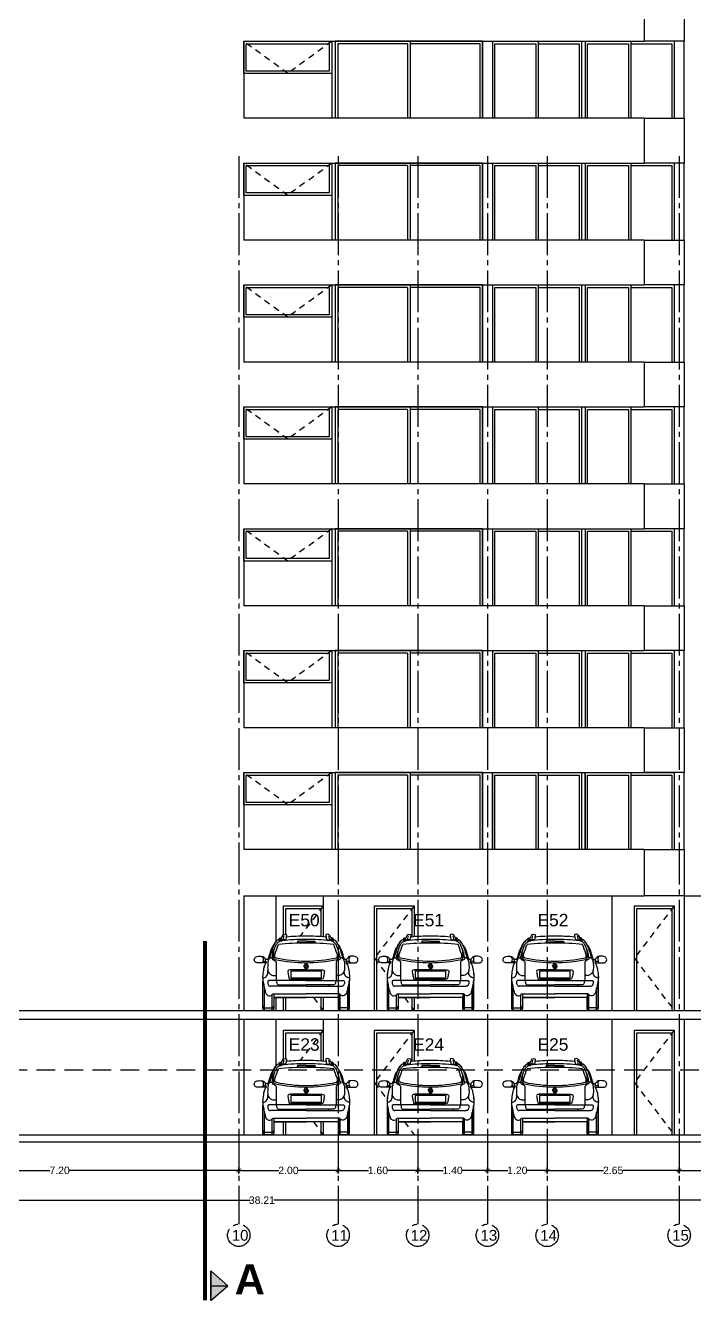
# Model space of a CAD drawing. Header units: millimetres. Extents: x 1217 to 2428, y 234 to 644.
# Drawn here: x 2071.26 to 2084.71, y 371.5 to 397.17 of the extents above; entities that cross this region are included whole.
import ezdxf

# ---------------------------------------------------------------- set-up
doc = ezdxf.new("R2010")
doc.units = ezdxf.units.MM
for name, pattern in [('ACAD_ISO04W100', [30, 24, -3, 0, -3]), ('DASHDOTX2', [0.84, 0.4, -0.2, 0.04, -0.2]), ('HIDDEN2', [0.1875, 0.125, -0.0625])]:
    doc.linetypes.add(name, pattern=pattern)
doc.layers.get('0').update_dxf_attribs({"lineweight": 5})
for name, color, linetype in [('0.1', 251, 'Continuous'), ('0.2', 2, 'Continuous'), ('0.3', 6, 'Continuous'), ('cortes', 30, 'Continuous'), ('COTAS', 252, 'Continuous'), ('Ejes', 8, 'Continuous'), ('Texto', 1, 'Continuous')]:
    doc.layers.add(name, color=color, linetype=linetype)
doc.styles.add('INTERARQ', font='arial.ttf')
doc.styles.get("Standard").update_dxf_attribs({"font": 'arial.ttf'})
doc.dimstyles.new('ESCALA_1-50', dxfattribs={"dimtxt": 0.15, "dimasz": 0.06, "dimexe": 0.18, "dimexo": 0.0625, "dimgap": 0, "dimtad": 0, "dimtih": 1, "dimtoh": 1, "dimzin": 0, "dimdsep": 46, "dimtxsty": 'INTERARQ', "dimblk": 'DIMTICK', "dimcen": 0, "dimse1": 1, "dimse2": 1, "dimclrd": 256, "dimclre": 1, "dimclrt": 2, "dimadec": 0, "dimazin": 0, "dimtfac": 4.5, "dimtofl": 0, "dimtmove": 2, "dimatfit": 3, "dimldrblk": 'DIMTICK', "dimfxl": 1, "dimtolj": 1, "dimtzin": 0, "dimarcsym": 0})

# ---------------------------------------------------------------- blocks, each defined once
blk = doc.blocks.new('DIMTICK')
at = {"color": 1}
for p, q in [((-1, 0), (1, 0)), ((0, 1), (0, -1))]:
    blk.add_line(p, q, dxfattribs=at)
at = {"color": 3, "const_width": 0.141}
blk.add_lwpolyline([(0.71, 0.71), (-0.71, -0.71)], dxfattribs=at)
blk = doc.blocks.new('*D1680')
at = {"layer": 'COTAS', "lineweight": -2, "ltscale": 3, "transparency": 16777216}
for p, q in [((2056.966, 373.555), (2075.772, 373.555)), ((2095.056, 373.555), (2076.249, 373.555))]:
    blk.add_line(p, q, dxfattribs=at)
at = {"layer": 'Defpoints', "color": 0, "ltscale": 3, "transparency": 16777216}
for p in [(2056.906, 374.731, 0), (2095.116, 374.731, 0), (2056.906, 373.555)]:
    blk.add_point(p, dxfattribs=at)
at = {"layer": 'COTAS', "lineweight": -2, "ltscale": 3, "transparency": 16777216, "xscale": 0.06, "yscale": 0.06, "zscale": 0.06, "rotation": 180}
blk.add_blockref('DIMTICK', (2056.906, 373.555), dxfattribs=at)
at = {"layer": 'COTAS', "lineweight": -2, "ltscale": 3, "transparency": 16777216, "xscale": 0.06, "yscale": 0.06, "zscale": 0.06}
blk.add_blockref('DIMTICK', (2095.116, 373.555), dxfattribs=at)
at = {"layer": 'COTAS', "color": 2, "ltscale": 3, "transparency": 16777216, "insert": (2076.011, 373.555), "char_height": 0.15, "attachment_point": 5, "style": 'INTERARQ'}
blk.add_mtext('\\A1;38.21', dxfattribs=at)
blk = doc.blocks.new('*D1684')
at = {"layer": '0.1', "lineweight": -2, "ltscale": 3, "transparency": 16777216}
for p, q in [((2084.457, 374.153), (2085.524, 374.153)), ((2086.982, 374.153), (2085.915, 374.153))]:
    blk.add_line(p, q, dxfattribs=at)
at = {"layer": 'Defpoints', "color": 0, "ltscale": 3, "transparency": 16777216}
for p in [(2087.042, 375.091), (2084.397, 374.871, 0), (2084.397, 374.153)]:
    blk.add_point(p, dxfattribs=at)
at = {"layer": '0.1', "lineweight": -2, "ltscale": 3, "transparency": 16777216, "xscale": 0.06, "yscale": 0.06, "zscale": 0.06, "rotation": 180}
blk.add_blockref('DIMTICK', (2084.397, 374.153), dxfattribs=at)
at = {"layer": '0.1', "lineweight": -2, "ltscale": 3, "transparency": 16777216, "xscale": 0.06, "yscale": 0.06, "zscale": 0.06}
blk.add_blockref('DIMTICK', (2087.042, 374.153), dxfattribs=at)
at = {"layer": '0.1', "color": 2, "ltscale": 3, "transparency": 16777216, "insert": (2085.72, 374.153), "char_height": 0.15, "attachment_point": 5, "style": 'INTERARQ'}
blk.add_mtext('\\A1;2.64', dxfattribs=at)
blk = doc.blocks.new('*D1685')
at = {"layer": '0.1', "lineweight": -2, "ltscale": 3, "transparency": 16777216}
for p, q in [((2081.805, 374.153), (2082.875, 374.153)), ((2084.337, 374.153), (2083.268, 374.153))]:
    blk.add_line(p, q, dxfattribs=at)
at = {"layer": 'Defpoints', "color": 0, "ltscale": 3, "transparency": 16777216}
for p in [(2081.745, 375.091), (2084.397, 374.871, 0), (2081.745, 374.153)]:
    blk.add_point(p, dxfattribs=at)
at = {"layer": '0.1', "lineweight": -2, "ltscale": 3, "transparency": 16777216, "xscale": 0.06, "yscale": 0.06, "zscale": 0.06, "rotation": 180}
blk.add_blockref('DIMTICK', (2081.745, 374.153), dxfattribs=at)
at = {"layer": '0.1', "lineweight": -2, "ltscale": 3, "transparency": 16777216, "xscale": 0.06, "yscale": 0.06, "zscale": 0.06}
blk.add_blockref('DIMTICK', (2084.397, 374.153), dxfattribs=at)
at = {"layer": '0.1', "color": 2, "ltscale": 3, "transparency": 16777216, "insert": (2083.071, 374.153), "char_height": 0.15, "attachment_point": 5, "style": 'INTERARQ'}
blk.add_mtext('\\A1;2.65', dxfattribs=at)
blk = doc.blocks.new('*D1686')
at = {"layer": '0.1', "lineweight": -2, "ltscale": 3, "transparency": 16777216}
for p, q in [((2080.605, 374.153), (2080.957, 374.153)), ((2081.685, 374.153), (2081.332, 374.153))]:
    blk.add_line(p, q, dxfattribs=at)
at = {"layer": 'Defpoints', "color": 0, "ltscale": 3, "transparency": 16777216}
for p in [(2080.545, 375.091), (2081.745, 375.091), (2080.545, 374.153)]:
    blk.add_point(p, dxfattribs=at)
at = {"layer": '0.1', "lineweight": -2, "ltscale": 3, "transparency": 16777216, "xscale": 0.06, "yscale": 0.06, "zscale": 0.06, "rotation": 180}
blk.add_blockref('DIMTICK', (2080.545, 374.153), dxfattribs=at)
at = {"layer": '0.1', "lineweight": -2, "ltscale": 3, "transparency": 16777216, "xscale": 0.06, "yscale": 0.06, "zscale": 0.06}
blk.add_blockref('DIMTICK', (2081.745, 374.153), dxfattribs=at)
at = {"layer": '0.1', "color": 2, "ltscale": 3, "transparency": 16777216, "insert": (2081.145, 374.153), "char_height": 0.15, "attachment_point": 5, "style": 'INTERARQ'}
blk.add_mtext('\\A1;1.20', dxfattribs=at)
blk = doc.blocks.new('*D1687')
at = {"layer": '0.1', "lineweight": -2, "ltscale": 3, "transparency": 16777216}
for p, q in [((2079.202, 374.153), (2079.656, 374.153)), ((2080.485, 374.153), (2080.031, 374.153))]:
    blk.add_line(p, q, dxfattribs=at)
at = {"layer": 'Defpoints', "color": 0, "ltscale": 3, "transparency": 16777216}
for p in [(2079.142, 375.091), (2080.545, 375.091), (2079.142, 374.153)]:
    blk.add_point(p, dxfattribs=at)
at = {"layer": '0.1', "lineweight": -2, "ltscale": 3, "transparency": 16777216, "xscale": 0.06, "yscale": 0.06, "zscale": 0.06, "rotation": 180}
blk.add_blockref('DIMTICK', (2079.142, 374.153), dxfattribs=at)
at = {"layer": '0.1', "lineweight": -2, "ltscale": 3, "transparency": 16777216, "xscale": 0.06, "yscale": 0.06, "zscale": 0.06}
blk.add_blockref('DIMTICK', (2080.545, 374.153), dxfattribs=at)
at = {"layer": '0.1', "color": 2, "ltscale": 3, "transparency": 16777216, "insert": (2079.843, 374.153), "char_height": 0.15, "attachment_point": 5, "style": 'INTERARQ'}
blk.add_mtext('\\A1;1.40', dxfattribs=at)
blk = doc.blocks.new('*D1688')
at = {"layer": '0.1', "lineweight": -2, "ltscale": 3, "transparency": 16777216}
for p, q in [((2077.602, 374.153), (2078.155, 374.153)), ((2079.082, 374.153), (2078.53, 374.153))]:
    blk.add_line(p, q, dxfattribs=at)
at = {"layer": 'Defpoints', "color": 0, "ltscale": 3, "transparency": 16777216}
for p in [(2077.542, 375.091), (2079.142, 375.091), (2077.542, 374.153)]:
    blk.add_point(p, dxfattribs=at)
at = {"layer": '0.1', "lineweight": -2, "ltscale": 3, "transparency": 16777216, "xscale": 0.06, "yscale": 0.06, "zscale": 0.06, "rotation": 180}
blk.add_blockref('DIMTICK', (2077.542, 374.153), dxfattribs=at)
at = {"layer": '0.1', "lineweight": -2, "ltscale": 3, "transparency": 16777216, "xscale": 0.06, "yscale": 0.06, "zscale": 0.06}
blk.add_blockref('DIMTICK', (2079.142, 374.153), dxfattribs=at)
at = {"layer": '0.1', "color": 2, "ltscale": 3, "transparency": 16777216, "insert": (2078.342, 374.153), "char_height": 0.15, "attachment_point": 5, "style": 'INTERARQ'}
blk.add_mtext('\\A1;1.60', dxfattribs=at)
blk = doc.blocks.new('*D1689')
at = {"layer": '0.1', "lineweight": -2, "ltscale": 3, "transparency": 16777216}
for p, q in [((2075.605, 374.153), (2076.348, 374.153)), ((2077.482, 374.153), (2076.739, 374.153))]:
    blk.add_line(p, q, dxfattribs=at)
at = {"layer": 'Defpoints', "color": 0, "ltscale": 3, "transparency": 16777216}
for p in [(2077.542, 375.844), (2075.545, 374.881, 0), (2075.545, 374.153)]:
    blk.add_point(p, dxfattribs=at)
at = {"layer": '0.1', "lineweight": -2, "ltscale": 3, "transparency": 16777216, "xscale": 0.06, "yscale": 0.06, "zscale": 0.06, "rotation": 180}
blk.add_blockref('DIMTICK', (2075.545, 374.153), dxfattribs=at)
at = {"layer": '0.1', "lineweight": -2, "ltscale": 3, "transparency": 16777216, "xscale": 0.06, "yscale": 0.06, "zscale": 0.06}
blk.add_blockref('DIMTICK', (2077.542, 374.153), dxfattribs=at)
at = {"layer": '0.1', "color": 2, "ltscale": 3, "transparency": 16777216, "insert": (2076.544, 374.153), "char_height": 0.15, "attachment_point": 5, "style": 'INTERARQ'}
blk.add_mtext('\\A1;2.00', dxfattribs=at)
blk = doc.blocks.new('*D1690')
at = {"layer": '0.1', "lineweight": -2, "ltscale": 3, "transparency": 16777216}
for p, q in [((2068.405, 374.153), (2071.751, 374.153)), ((2075.485, 374.153), (2072.139, 374.153))]:
    blk.add_line(p, q, dxfattribs=at)
at = {"layer": 'Defpoints', "color": 0, "ltscale": 3, "transparency": 16777216}
for p in [(2068.345, 375.844, 0), (2075.545, 374.881, 0), (2068.345, 374.153)]:
    blk.add_point(p, dxfattribs=at)
at = {"layer": '0.1', "lineweight": -2, "ltscale": 3, "transparency": 16777216, "xscale": 0.06, "yscale": 0.06, "zscale": 0.06, "rotation": 180}
blk.add_blockref('DIMTICK', (2068.345, 374.153), dxfattribs=at)
at = {"layer": '0.1', "lineweight": -2, "ltscale": 3, "transparency": 16777216, "xscale": 0.06, "yscale": 0.06, "zscale": 0.06}
blk.add_blockref('DIMTICK', (2075.545, 374.153), dxfattribs=at)
at = {"layer": '0.1', "color": 2, "ltscale": 3, "transparency": 16777216, "insert": (2071.945, 374.153), "char_height": 0.15, "attachment_point": 5, "style": 'INTERARQ'}
blk.add_mtext('\\A1;7.20', dxfattribs=at)
blk = doc.blocks.new('aut7')
at = {"layer": '0.1'}
for p, q in [((383849.373, 7753100.053, 0), (383849.373, 7753099.998, 0)), ((383849.393, 7753100.074, 0), (383849.393, 7753100.006, 0)), ((383849.448, 7753100.131, 0), (383849.412, 7753100.064, 0)), ((383849.448, 7753100.131, 0), (383849.419, 7753100.076, 0)), ((383849.468, 7753100.117, 0), (383849.45, 7753100.035, 0)), ((383849.522, 7753100.126, 0), (383849.511, 7753100.05, 0)), ((383849.522, 7753100.126, 0), (383849.517, 7753100.09, 0)), ((383849.917, 7753100.008, 0), (383849.745, 7753100.008, 0)), ((383849.745, 7753100.008, 0), (383849.745, 7753099.982, 0)), ((383849.917, 7753100.008, 0), (383850.089, 7753100.008, 0)), ((383850.089, 7753100.008, 0), (383850.089, 7753099.982, 0)), ((383850.313, 7753100.126, 0), (383850.323, 7753100.05, 0)), ((383850.313, 7753100.126, 0), (383850.318, 7753100.09, 0)), ((383850.367, 7753100.117, 0), (383850.384, 7753100.035, 0)), ((383850.386, 7753100.131, 0), (383850.422, 7753100.064, 0)), ((383850.386, 7753100.131, 0), (383850.416, 7753100.076, 0)), ((383850.441, 7753100.074, 0), (383850.441, 7753100.006, 0)), ((383850.461, 7753100.053, 0), (383850.461, 7753099.998, 0)), ((383849.745, 7753099.982, 0), (383849.917, 7753099.982, 0)), ((383850.089, 7753099.982, 0), (383849.917, 7753099.982, 0)), ((383849.11, 7753099.573, 0), (383848.933, 7753099.573, 0)), ((383849.11, 7753099.573, 0), (383848.933, 7753099.573, 0)), ((383849.047, 7753099.599, 0), (383849.116, 7753099.599, 0)), ((383849.103, 7753099.599, 0), (383849.102, 7753099.651, 0)), ((383849.116, 7753099.599, 0), (383849.11, 7753099.573, 0)), ((383849.316, 7753099.566, 0), (383849.316, 7753099.24, 0)), ((383849.872, 7753099.504, 0), (383849.901, 7753099.558, 0)), ((383849.872, 7753099.504, 0), (383849.901, 7753099.452, 0)), ((383849.872, 7753099.504, 0), (383849.898, 7753099.504, 0)), ((383849.898, 7753099.504, 0), (383849.911, 7753099.53, 0)), ((383849.898, 7753099.504, 0), (383849.912, 7753099.475, 0)), ((383849.901, 7753099.558, 0), (383849.917, 7753099.558, 0)), ((383849.911, 7753099.53, 0), (383849.917, 7753099.53, 0)), ((383849.912, 7753099.475, 0), (383849.917, 7753099.475, 0)), ((383849.933, 7753099.558, 0), (383849.917, 7753099.558, 0)), ((383849.924, 7753099.53, 0), (383849.917, 7753099.53, 0)), ((383849.922, 7753099.475, 0), (383849.917, 7753099.475, 0)), ((383849.936, 7753099.504, 0), (383849.922, 7753099.475, 0)), ((383849.936, 7753099.504, 0), (383849.924, 7753099.53, 0)), ((383849.963, 7753099.504, 0), (383849.933, 7753099.558, 0)), ((383849.963, 7753099.504, 0), (383849.933, 7753099.452, 0)), ((383849.963, 7753099.504, 0), (383849.936, 7753099.504, 0)), ((383850.518, 7753099.566, 0), (383850.518, 7753099.24, 0)), ((383850.718, 7753099.599, 0), (383850.724, 7753099.573, 0)), ((383850.788, 7753099.599, 0), (383850.718, 7753099.599, 0)), ((383850.724, 7753099.573, 0), (383850.902, 7753099.573, 0)), ((383850.724, 7753099.573, 0), (383850.902, 7753099.573, 0)), ((383850.731, 7753099.599, 0), (383850.732, 7753099.651, 0)), ((383849.917, 7753099.219, 0), (383849.174, 7753099.219, 0)), ((383849.917, 7753099.245, 0), (383849.616, 7753099.245, 0)), ((383849.917, 7753099.434, 0), (383849.672, 7753099.434, 0)), ((383849.901, 7753099.452, 0), (383849.917, 7753099.452, 0)), ((383849.933, 7753099.452, 0), (383849.917, 7753099.452, 0)), ((383849.917, 7753099.434, 0), (383850.162, 7753099.434, 0)), ((383849.917, 7753099.245, 0), (383850.218, 7753099.245, 0)), ((383849.917, 7753099.219, 0), (383850.66, 7753099.219, 0)), ((383849.05, 7753098.652, 0), (383849.05, 7753099.201, 0)), ((383849.078, 7753098.618, 0), (383849.078, 7753099.068, 0)), ((383849.917, 7753099.103, 0), (383849.201, 7753099.103, 0)), ((383849.417, 7753099.13, 0), (383849.917, 7753099.13, 0)), ((383849.464, 7753099.129, 0), (383849.464, 7753099.103, 0)), ((383850.418, 7753099.13, 0), (383849.917, 7753099.13, 0)), ((383849.917, 7753099.103, 0), (383850.634, 7753099.103, 0)), ((383850.37, 7753099.129, 0), (383850.37, 7753099.103, 0)), ((383850.756, 7753098.618, 0), (383850.756, 7753099.068, 0)), ((383850.784, 7753098.652, 0), (383850.784, 7753099.201, 0)), ((383849.236, 7753098.618, 0), (383849.236, 7753098.936, 0)), ((383849.254, 7753098.951, 0), (383849.917, 7753098.951, 0)), ((383849.268, 7753098.951, 0), (383849.268, 7753098.652, 0)), ((383849.268, 7753098.877, 0), (383849.917, 7753098.877, 0)), ((383850.58, 7753098.951, 0), (383849.917, 7753098.951, 0)), ((383850.566, 7753098.877, 0), (383849.917, 7753098.877, 0)), ((383850.566, 7753098.951, 0), (383850.566, 7753098.652, 0)), ((383850.599, 7753098.618, 0), (383850.599, 7753098.936, 0)), ((383849.05, 7753098.702, 0), (383849.067, 7753098.668, 0)), ((383849.067, 7753098.668, 0), (383849.253, 7753098.668, 0)), ((383849.253, 7753098.668, 0), (383849.268, 7753098.702, 0)), ((383850.581, 7753098.668, 0), (383850.566, 7753098.702, 0)), ((383850.767, 7753098.668, 0), (383850.581, 7753098.668, 0)), ((383850.784, 7753098.702, 0), (383850.767, 7753098.668, 0))]:
    blk.add_line(p, q, dxfattribs=at)
at = {"layer": '0.1', "elevation": 0}
blk.add_lwpolyline([(383850.318, 7753100.09, 0.025593), (383849.917, 7753100.11, 0.025593), (383849.517, 7753100.09)], format="xyb", dxfattribs=at)
blk.add_lwpolyline([(383849.608, 7753099.272), (383850.223, 7753099.272), (383850.223, 7753099.403), (383849.608, 7753099.403)], close=True, dxfattribs=at)
blk.add_lwpolyline([(383850.784, 7753099.201), (383850.784, 7753098.652), (383850.767, 7753098.618), (383850.581, 7753098.618), (383850.566, 7753098.652), (383850.566, 7753098.877), (383849.917, 7753098.877), (383849.268, 7753098.877), (383849.268, 7753098.652), (383849.253, 7753098.618), (383849.067, 7753098.618), (383849.05, 7753098.652), (383849.05, 7753099.201)], dxfattribs=at)
at = {"layer": '0.1'}
for centre, radius, start, end in [((383849.906, 7753096.217, 0), 3.828, 89.8385, 97.1418), ((383849.913, 7753096.19, 0), 3.92, 89.9315, 95.793), ((383849.922, 7753096.19, 0), 3.92, 84.207, 90.0685), ((383849.928, 7753096.217, 0), 3.828, 82.8582, 90.1615), ((383849.913, 7753094.328, 0), 5.642, 89.9622, 95.6249), ((383849.921, 7753094.328, 0), 5.642, 84.3751, 90.0378), ((383849.997, 7753103.478, 0), 3.904, 259.6344, 268.8274), ((383849.917, 7753102.485, 0), 2.877, 257.8843, 270), ((383849.917, 7753102.485, 0), 2.877, 270, 282.1157), ((383849.837, 7753103.478, 0), 3.904, 271.1726, 280.3656)]:
    blk.add_arc(centre, radius, start, end, dxfattribs=at)
for points in [[(383849.347, 7753100.036, 0), (383849.278, 7753099.95, 0), (383849.202, 7753099.731, 0), (383849.17, 7753099.652, 0), (383849.157, 7753099.623, 0), (383849.146, 7753099.546, 0), (383849.145, 7753099.448, 0), (383849.156, 7753099.392, 0), (383849.187, 7753099.353, 0), (383849.246, 7753099.321, 0), (383849.321, 7753099.32, 0)], [(383849.261, 7753099.923, 0), (383849.308, 7753099.995, 0), (383849.35, 7753100.037, 0), (383849.368, 7753100.046, 0), (383849.382, 7753100.068, 0), (383849.419, 7753100.076, 0)], [(383849.261, 7753099.923, 0), (383849.308, 7753099.995, 0), (383849.35, 7753100.037, 0), (383849.368, 7753100.046, 0), (383849.382, 7753100.068, 0), (383849.419, 7753100.076, 0)], [(383849.511, 7753100.05, 0), (383849.503, 7753100.042, 0), (383849.479, 7753100.037, 0), (383849.422, 7753100.036, 0), (383849.411, 7753100.04, 0), (383849.408, 7753100.053, 0), (383849.412, 7753100.064, 0)], [(383849.448, 7753100.131, 0), (383849.457, 7753100.139, 0), (383849.467, 7753100.144, 0), (383849.512, 7753100.144, 0), (383849.522, 7753100.137, 0), (383849.522, 7753100.126, 0)], [(383849.448, 7753100.131, 0), (383849.457, 7753100.139, 0), (383849.467, 7753100.144, 0), (383849.512, 7753100.144, 0), (383849.522, 7753100.137, 0), (383849.522, 7753100.126, 0)], [(383850.386, 7753100.131, 0), (383850.377, 7753100.139, 0), (383850.367, 7753100.144, 0), (383850.322, 7753100.144, 0), (383850.312, 7753100.137, 0), (383850.313, 7753100.126, 0)], [(383850.386, 7753100.131, 0), (383850.377, 7753100.139, 0), (383850.367, 7753100.144, 0), (383850.322, 7753100.144, 0), (383850.312, 7753100.137, 0), (383850.313, 7753100.126, 0)], [(383850.323, 7753100.05, 0), (383850.331, 7753100.042, 0), (383850.355, 7753100.037, 0), (383850.413, 7753100.036, 0), (383850.423, 7753100.04, 0), (383850.426, 7753100.053, 0), (383850.422, 7753100.064, 0)], [(383850.574, 7753099.923, 0), (383850.527, 7753099.995, 0), (383850.484, 7753100.037, 0), (383850.466, 7753100.046, 0), (383850.453, 7753100.068, 0), (383850.416, 7753100.076, 0)], [(383850.574, 7753099.923, 0), (383850.527, 7753099.995, 0), (383850.484, 7753100.037, 0), (383850.466, 7753100.046, 0), (383850.453, 7753100.068, 0), (383850.416, 7753100.076, 0)], [(383850.488, 7753100.036, 0), (383850.556, 7753099.95, 0), (383850.633, 7753099.731, 0), (383850.664, 7753099.652, 0), (383850.677, 7753099.623, 0), (383850.689, 7753099.546, 0), (383850.69, 7753099.448, 0), (383850.678, 7753099.392, 0), (383850.648, 7753099.353, 0), (383850.588, 7753099.321, 0), (383850.514, 7753099.32, 0)], [(383849.261, 7753099.923, 0), (383849.185, 7753099.763, 0), (383849.163, 7753099.68, 0), (383849.148, 7753099.656, 0), (383849.134, 7753099.64, 0), (383849.114, 7753099.638, 0)], [(383849.261, 7753099.923, 0), (383849.185, 7753099.763, 0), (383849.163, 7753099.68, 0), (383849.148, 7753099.656, 0), (383849.134, 7753099.64, 0), (383849.114, 7753099.638, 0)], [(383849.233, 7753099.67, 0), (383849.245, 7753099.737, 0), (383849.258, 7753099.792, 0), (383849.287, 7753099.873, 0)], [(383849.313, 7753099.672, 0), (383849.295, 7753099.676, 0), (383849.289, 7753099.705, 0), (383849.287, 7753099.726, 0), (383849.293, 7753099.755, 0), (383849.36, 7753099.943, 0)], [(383850.521, 7753099.672, 0), (383850.539, 7753099.676, 0), (383850.545, 7753099.705, 0), (383850.548, 7753099.726, 0), (383850.541, 7753099.755, 0), (383850.474, 7753099.943, 0)], [(383850.601, 7753099.67, 0), (383850.59, 7753099.737, 0), (383850.577, 7753099.792, 0), (383850.548, 7753099.873, 0)], [(383850.574, 7753099.923, 0), (383850.649, 7753099.763, 0), (383850.671, 7753099.68, 0), (383850.686, 7753099.656, 0), (383850.701, 7753099.64, 0), (383850.721, 7753099.638, 0)], [(383850.574, 7753099.923, 0), (383850.649, 7753099.763, 0), (383850.671, 7753099.68, 0), (383850.686, 7753099.656, 0), (383850.701, 7753099.64, 0), (383850.721, 7753099.638, 0)], [(383848.933, 7753099.573, 0), (383848.906, 7753099.582, 0), (383848.885, 7753099.6, 0), (383848.884, 7753099.669, 0), (383848.902, 7753099.686, 0), (383848.93, 7753099.699, 0), (383848.988, 7753099.705, 0), (383849.044, 7753099.698, 0), (383849.082, 7753099.673, 0), (383849.114, 7753099.638, 0)], [(383848.933, 7753099.573, 0), (383848.906, 7753099.582, 0), (383848.885, 7753099.6, 0), (383848.884, 7753099.669, 0), (383848.902, 7753099.686, 0), (383848.93, 7753099.699, 0), (383848.988, 7753099.705, 0), (383849.044, 7753099.698, 0), (383849.082, 7753099.673, 0), (383849.114, 7753099.638, 0)], [(383849.028, 7753099.703, 0), (383849.055, 7753099.665, 0), (383849.051, 7753099.615, 0), (383849.042, 7753099.589, 0), (383849.022, 7753099.573, 0)], [(383849.114, 7753099.573, 0), (383849.081, 7753099.516, 0), (383849.054, 7753099.389, 0), (383849.044, 7753099.248, 0), (383849.064, 7753099.135, 0), (383849.086, 7753099.031, 0), (383849.116, 7753098.947, 0), (383849.15, 7753098.917, 0), (383849.19, 7753098.91, 0), (383849.231, 7753098.932, 0), (383849.254, 7753098.951, 0)], [(383849.164, 7753099.642, 0), (383849.185, 7753099.667, 0), (383849.22, 7753099.671, 0), (383849.233, 7753099.67, 0)], [(383849.233, 7753099.67, 0), (383849.233, 7753099.651, 0), (383849.256, 7753099.635, 0), (383849.289, 7753099.616, 0), (383849.306, 7753099.603, 0), (383849.315, 7753099.585, 0), (383849.316, 7753099.566, 0)], [(383850.601, 7753099.67, 0), (383850.601, 7753099.651, 0), (383850.579, 7753099.635, 0), (383850.546, 7753099.616, 0), (383850.528, 7753099.603, 0), (383850.52, 7753099.585, 0), (383850.518, 7753099.566, 0)], [(383850.721, 7753099.573, 0), (383850.753, 7753099.516, 0), (383850.78, 7753099.389, 0), (383850.79, 7753099.248, 0), (383850.77, 7753099.135, 0), (383850.748, 7753099.031, 0), (383850.718, 7753098.947, 0), (383850.684, 7753098.917, 0), (383850.644, 7753098.91, 0), (383850.604, 7753098.932, 0), (383850.58, 7753098.951, 0)], [(383850.67, 7753099.642, 0), (383850.65, 7753099.667, 0), (383850.614, 7753099.671, 0), (383850.601, 7753099.67, 0)], [(383850.902, 7753099.573, 0), (383850.928, 7753099.582, 0), (383850.949, 7753099.6, 0), (383850.95, 7753099.669, 0), (383850.932, 7753099.686, 0), (383850.904, 7753099.699, 0), (383850.846, 7753099.705, 0), (383850.79, 7753099.698, 0), (383850.753, 7753099.673, 0), (383850.721, 7753099.638, 0)], [(383850.902, 7753099.573, 0), (383850.928, 7753099.582, 0), (383850.949, 7753099.6, 0), (383850.95, 7753099.669, 0), (383850.932, 7753099.686, 0), (383850.904, 7753099.699, 0), (383850.846, 7753099.705, 0), (383850.79, 7753099.698, 0), (383850.753, 7753099.673, 0), (383850.721, 7753099.638, 0)], [(383850.807, 7753099.703, 0), (383850.779, 7753099.665, 0), (383850.784, 7753099.615, 0), (383850.792, 7753099.589, 0), (383850.813, 7753099.573, 0)], [(383849.043, 7753099.272, 0), (383849.089, 7753099.28, 0), (383849.124, 7753099.307, 0), (383849.143, 7753099.34, 0), (383849.148, 7753099.42, 0)], [(383849.316, 7753099.24, 0), (383849.325, 7753099.178, 0), (383849.334, 7753099.152, 0), (383849.417, 7753099.13, 0)], [(383849.672, 7753099.434, 0), (383849.602, 7753099.431, 0), (383849.572, 7753099.426, 0), (383849.555, 7753099.416, 0), (383849.552, 7753099.385, 0), (383849.568, 7753099.289, 0), (383849.584, 7753099.248, 0), (383849.616, 7753099.245, 0)], [(383850.162, 7753099.434, 0), (383850.233, 7753099.431, 0), (383850.262, 7753099.426, 0), (383850.28, 7753099.416, 0), (383850.283, 7753099.385, 0), (383850.266, 7753099.289, 0), (383850.25, 7753099.248, 0), (383850.218, 7753099.245, 0)], [(383850.518, 7753099.24, 0), (383850.509, 7753099.178, 0), (383850.5, 7753099.152, 0), (383850.418, 7753099.13, 0)], [(383850.791, 7753099.272, 0), (383850.746, 7753099.28, 0), (383850.711, 7753099.307, 0), (383850.691, 7753099.34, 0), (383850.686, 7753099.42, 0)]]:
    blk.add_spline(points, degree=3, dxfattribs=at)
for points, knots in [([(383849.295, 7753099.638, 0), (383849.28, 7753099.64, 0), (383849.262, 7753099.671, 0), (383849.258, 7753099.724, 0), (383849.265, 7753099.777, 0), (383849.275, 7753099.847, 0), (383849.302, 7753099.916, 0), (383849.343, 7753099.99, 0), (383849.397, 7753100.008, 0), (383849.425, 7753100.014, 0), (383849.431, 7753100.015, 0)], [0, 0, 0, 0, 0.042606, 0.0923859, 0.1523141, 0.2073811, 0.3022424, 0.3770388, 0.4476693, 0.463704, 0.463704, 0.463704, 0.463704]), ([(383850.54, 7753099.638, 0), (383850.555, 7753099.64, 0), (383850.572, 7753099.671, 0), (383850.577, 7753099.724, 0), (383850.57, 7753099.777, 0), (383850.559, 7753099.847, 0), (383850.532, 7753099.916, 0), (383850.491, 7753099.99, 0), (383850.438, 7753100.008, 0), (383850.409, 7753100.014, 0), (383850.404, 7753100.015, 0)], [0, 0, 0, 0, 0.042606, 0.0923859, 0.1523141, 0.2073811, 0.3022424, 0.3770388, 0.4476693, 0.463704, 0.463704, 0.463704, 0.463704]), ([(383849.11, 7753099.573, 0), (383849.1, 7753099.555, 0), (383849.067, 7753099.498, 0), (383849.055, 7753099.385, 0), (383849.039, 7753099.279, 0), (383849.047, 7753099.217, 0), (383849.05, 7753099.201, 0)], [0, 0, 0, 0, 0.0640653, 0.1944288, 0.3357799, 0.3826424, 0.3826424, 0.3826424, 0.3826424]), ([(383850.724, 7753099.573, 0), (383850.735, 7753099.555, 0), (383850.767, 7753099.498, 0), (383850.78, 7753099.385, 0), (383850.796, 7753099.279, 0), (383850.787, 7753099.217, 0), (383850.784, 7753099.201, 0)], [0, 0, 0, 0, 0.0640653, 0.1944288, 0.3357799, 0.3826424, 0.3826424, 0.3826424, 0.3826424]), ([(383849.174, 7753099.219, 0), (383849.169, 7753099.219, 0), (383849.159, 7753099.215, 0), (383849.145, 7753099.2, 0), (383849.145, 7753099.172, 0), (383849.151, 7753099.145, 0), (383849.161, 7753099.12, 0), (383849.179, 7753099.105, 0), (383849.194, 7753099.103, 0), (383849.201, 7753099.103, 0)], [0.0148251, 0.0148251, 0.0148251, 0.0148251, 0.0299472, 0.0453318, 0.0747039, 0.1069598, 0.1304417, 0.1528701, 0.1738631, 0.1738631, 0.1738631, 0.1738631]), ([(383850.66, 7753099.219, 0), (383850.665, 7753099.219, 0), (383850.675, 7753099.215, 0), (383850.689, 7753099.2, 0), (383850.689, 7753099.172, 0), (383850.684, 7753099.145, 0), (383850.673, 7753099.12, 0), (383850.655, 7753099.105, 0), (383850.641, 7753099.103, 0), (383850.634, 7753099.103, 0)], [0.0148251, 0.0148251, 0.0148251, 0.0148251, 0.0299472, 0.0453318, 0.0747039, 0.1069598, 0.1304417, 0.1528701, 0.1738631, 0.1738631, 0.1738631, 0.1738631])]:
    blk.add_open_spline(points, degree=3, knots=knots, dxfattribs=at)

msp = doc.modelspace()

# ---------------------------------------------------------------- hatches: boundary and pattern name
at = {"layer": '0.1', "ltscale": 3}
h = msp.add_hatch(color=256, dxfattribs=at)
h.dxf.hatch_style = 1
h.paths.add_polyline_path([(2075.32781, 371.83669), (2074.98346, 372.13376), (2074.98346, 371.83669)])
h.paths.add_polyline_path([(2075.32781, 371.83669), (2074.98346, 371.83669), (2074.98346, 371.53961)])

# ---------------------------------------------------------------- linework, layer by layer
at = {"layer": '0.1', "ltscale": 3, "elevation": 0}
for points in [[(2077.4143, 396.20099), (2075.64476, 396.20099), (2075.64476, 396.85099), (2077.4143, 396.85099)], [(2077.3643, 396.25099), (2075.69476, 396.25099), (2075.69476, 396.80099), (2077.3643, 396.80099)], [(2077.4143, 393.75099), (2075.64476, 393.75099), (2075.64476, 394.40099), (2077.4143, 394.40099)], [(2077.3643, 393.80099), (2075.69476, 393.80099), (2075.69476, 394.35099), (2077.3643, 394.35099)], [(2077.4143, 391.30099), (2075.64476, 391.30099), (2075.64476, 391.95099), (2077.4143, 391.95099)], [(2077.3643, 391.35099), (2075.69476, 391.35099), (2075.69476, 391.90099), (2077.3643, 391.90099)], [(2077.4143, 388.85099), (2075.64476, 388.85099), (2075.64476, 389.50099), (2077.4143, 389.50099)], [(2077.3643, 388.90099), (2075.69476, 388.90099), (2075.69476, 389.45099), (2077.3643, 389.45099)], [(2077.4143, 386.40099), (2075.64476, 386.40099), (2075.64476, 387.05099), (2077.4143, 387.05099)], [(2077.3643, 386.45099), (2075.69476, 386.45099), (2075.69476, 387.00099), (2077.3643, 387.00099)], [(2077.4143, 383.95099), (2075.64476, 383.95099), (2075.64476, 384.60099), (2077.4143, 384.60099)], [(2077.3643, 384.00099), (2075.69476, 384.00099), (2075.69476, 384.55099), (2077.3643, 384.55099)], [(2077.4143, 381.50099), (2075.64476, 381.50099), (2075.64476, 382.15099), (2077.4143, 382.15099)], [(2077.3643, 381.55099), (2075.69476, 381.55099), (2075.69476, 382.10099), (2077.3643, 382.10099)]]:
    msp.add_lwpolyline(points, close=True, dxfattribs=at)
at = {"layer": '0.1', "linetype": 'HIDDEN2', "elevation": 0}
for points in [[(2077.4143, 396.85099), (2076.52953, 396.20099), (2075.64476, 396.85099)], [(2077.4143, 394.40099), (2076.52953, 393.75099), (2075.64476, 394.40099)], [(2077.4143, 391.95099), (2076.52953, 391.30099), (2075.64476, 391.95099)], [(2077.4143, 389.50099), (2076.52953, 388.85099), (2075.64476, 389.50099)], [(2077.4143, 387.05099), (2076.52953, 386.40099), (2075.64476, 387.05099)], [(2077.4143, 384.60099), (2076.52953, 383.95099), (2075.64476, 384.60099)], [(2077.4143, 382.15099), (2076.52953, 381.50099), (2075.64476, 382.15099)], [(2077.24476, 379.47099), (2076.78041, 378.86142)], [(2079.0719, 379.47099), (2078.27204, 378.42099), (2078.52944, 378.0831)], [(2084.29727, 379.47099), (2083.49742, 378.42099), (2084.29727, 377.37099)], [(2077.04746, 377.63), (2077.24476, 377.37099)], [(2078.8746, 377.63), (2079.0719, 377.37099)], [(2077.24476, 376.97099), (2076.78041, 376.36142)], [(2079.0719, 376.97099), (2078.27204, 375.92099), (2078.52944, 375.5831)], [(2084.29727, 376.97099), (2083.49742, 375.92099), (2084.29727, 374.87099)], [(2077.04746, 375.13), (2077.24476, 374.87099)], [(2078.8746, 375.13), (2079.0719, 374.87099)]]:
    msp.add_lwpolyline(points, dxfattribs=at)
at = {"layer": '0.1', "ltscale": 3, "elevation": 0}
for points in [[(2080.44476, 395.30099), (2080.44476, 396.85099), (2077.4843, 396.85099), (2077.4843, 395.30099)], [(2078.93953, 396.80099), (2077.5343, 396.80099), (2077.5343, 395.30099)], [(2078.93953, 396.80099), (2078.93953, 395.30099)], [(2078.98953, 396.85099), (2078.98953, 395.30099)], [(2080.39476, 395.30099), (2080.39476, 396.80099), (2078.98953, 396.80099)], [(2080.69467, 395.30099), (2080.69467, 396.80099), (2081.51529, 396.80099)], [(2081.51529, 396.80099), (2081.51529, 395.30099)], [(2081.56529, 396.85099), (2081.56529, 395.30099)], [(2081.56529, 396.80099), (2082.38591, 396.80099), (2082.38591, 395.30099)], [(2082.55591, 395.30099), (2082.55591, 396.80099), (2083.3766, 396.80099)], [(2083.3766, 396.80099), (2083.3766, 395.30099)], [(2083.4266, 396.85099), (2083.4266, 395.30099)], [(2083.4266, 396.80099), (2084.24728, 396.80099), (2084.24728, 395.30099)], [(2080.44476, 392.85099), (2080.44476, 394.40099), (2077.4843, 394.40099), (2077.4843, 392.85099)], [(2078.93953, 394.35099), (2077.5343, 394.35099), (2077.5343, 392.85099)], [(2078.93953, 394.35099), (2078.93953, 392.85099)], [(2078.98953, 394.40099), (2078.98953, 392.85099)], [(2080.39476, 392.85099), (2080.39476, 394.35099), (2078.98953, 394.35099)], [(2080.69467, 392.85099), (2080.69467, 394.35099), (2081.51529, 394.35099)], [(2081.51529, 394.35099), (2081.51529, 392.85099)], [(2081.56529, 394.40099), (2081.56529, 392.85099)], [(2081.56529, 394.35099), (2082.38591, 394.35099), (2082.38591, 392.85099)], [(2082.55591, 392.85099), (2082.55591, 394.35099), (2083.3766, 394.35099)], [(2083.3766, 394.35099), (2083.3766, 392.85099)], [(2083.4266, 394.40099), (2083.4266, 392.85099)], [(2083.4266, 394.35099), (2084.24728, 394.35099), (2084.24728, 392.85099)], [(2080.44476, 390.40099), (2080.44476, 391.95099), (2077.4843, 391.95099), (2077.4843, 390.40099)], [(2078.98953, 391.95099), (2078.98953, 390.40099)], [(2081.56529, 391.95099), (2081.56529, 390.40099)], [(2083.4266, 391.95099), (2083.4266, 390.40099)], [(2078.93953, 391.90099), (2077.5343, 391.90099), (2077.5343, 390.40099)], [(2078.93953, 391.90099), (2078.93953, 390.40099)], [(2080.39476, 390.40099), (2080.39476, 391.90099), (2078.98953, 391.90099)], [(2080.69467, 390.40099), (2080.69467, 391.90099), (2081.51529, 391.90099)], [(2081.51529, 391.90099), (2081.51529, 390.40099)], [(2081.56529, 391.90099), (2082.38591, 391.90099), (2082.38591, 390.40099)], [(2082.55591, 390.40099), (2082.55591, 391.90099), (2083.3766, 391.90099)], [(2083.3766, 391.90099), (2083.3766, 390.40099)], [(2083.4266, 391.90099), (2084.24728, 391.90099), (2084.24728, 390.40099)], [(2080.44476, 387.95099), (2080.44476, 389.50099), (2077.4843, 389.50099), (2077.4843, 387.95099)], [(2078.93953, 389.45099), (2077.5343, 389.45099), (2077.5343, 387.95099)], [(2078.93953, 389.45099), (2078.93953, 387.95099)], [(2078.98953, 389.50099), (2078.98953, 387.95099)], [(2080.39476, 387.95099), (2080.39476, 389.45099), (2078.98953, 389.45099)], [(2080.69467, 387.95099), (2080.69467, 389.45099), (2081.51529, 389.45099)], [(2081.51529, 389.45099), (2081.51529, 387.95099)], [(2081.56529, 389.50099), (2081.56529, 387.95099)], [(2081.56529, 389.45099), (2082.38591, 389.45099), (2082.38591, 387.95099)], [(2082.55591, 387.95099), (2082.55591, 389.45099), (2083.3766, 389.45099)], [(2083.3766, 389.45099), (2083.3766, 387.95099)], [(2083.4266, 389.50099), (2083.4266, 387.95099)], [(2083.4266, 389.45099), (2084.24728, 389.45099), (2084.24728, 387.95099)], [(2080.44476, 385.50099), (2080.44476, 387.05099), (2077.4843, 387.05099), (2077.4843, 385.50099)], [(2078.98953, 387.05099), (2078.98953, 385.50099)], [(2081.56529, 387.05099), (2081.56529, 385.50099)], [(2083.4266, 387.05099), (2083.4266, 385.50099)], [(2078.93953, 387.00099), (2077.5343, 387.00099), (2077.5343, 385.50099)], [(2078.93953, 387.00099), (2078.93953, 385.50099)], [(2080.39476, 385.50099), (2080.39476, 387.00099), (2078.98953, 387.00099)], [(2080.69467, 385.50099), (2080.69467, 387.00099), (2081.51529, 387.00099)], [(2081.51529, 387.00099), (2081.51529, 385.50099)], [(2081.56529, 387.00099), (2082.38591, 387.00099), (2082.38591, 385.50099)], [(2082.55591, 385.50099), (2082.55591, 387.00099), (2083.3766, 387.00099)], [(2083.3766, 387.00099), (2083.3766, 385.50099)], [(2083.4266, 387.00099), (2084.24728, 387.00099), (2084.24728, 385.50099)], [(2080.44476, 383.05099), (2080.44476, 384.60099), (2077.4843, 384.60099), (2077.4843, 383.05099)], [(2078.93953, 384.55099), (2077.5343, 384.55099), (2077.5343, 383.05099)], [(2078.93953, 384.55099), (2078.93953, 383.05099)], [(2078.98953, 384.60099), (2078.98953, 383.05099)], [(2080.39476, 383.05099), (2080.39476, 384.55099), (2078.98953, 384.55099)], [(2080.69467, 383.05099), (2080.69467, 384.55099), (2081.51529, 384.55099)], [(2081.51529, 384.55099), (2081.51529, 383.05099)], [(2081.56529, 384.60099), (2081.56529, 383.05099)], [(2081.56529, 384.55099), (2082.38591, 384.55099), (2082.38591, 383.05099)], [(2082.55591, 383.05099), (2082.55591, 384.55099), (2083.3766, 384.55099)], [(2083.3766, 384.55099), (2083.3766, 383.05099)], [(2083.4266, 384.60099), (2083.4266, 383.05099)], [(2083.4266, 384.55099), (2084.24728, 384.55099), (2084.24728, 383.05099)], [(2080.44476, 380.60099), (2080.44476, 382.15099), (2077.4843, 382.15099), (2077.4843, 380.60099)], [(2078.93953, 382.10099), (2077.5343, 382.10099), (2077.5343, 380.60099)], [(2078.93953, 382.10099), (2078.93953, 380.60099)], [(2078.98953, 382.15099), (2078.98953, 380.60099)], [(2080.39476, 380.60099), (2080.39476, 382.10099), (2078.98953, 382.10099)], [(2080.64467, 380.60099), (2080.64467, 382.15099), (2082.43591, 382.15099), (2082.43591, 380.60099)], [(2080.69467, 380.60099), (2080.69467, 382.10099), (2081.51529, 382.10099)], [(2081.51529, 382.10099), (2081.51529, 380.60099)], [(2081.56529, 382.15099), (2081.56529, 380.60099)], [(2081.56529, 382.10099), (2082.38591, 382.10099), (2082.38591, 380.60099)], [(2082.50591, 380.60099), (2082.50591, 382.15099), (2084.29728, 382.15099), (2084.29728, 380.60099)], [(2082.55591, 380.60099), (2082.55591, 382.10099), (2083.3766, 382.10099)], [(2083.3766, 382.10099), (2083.3766, 380.60099)], [(2083.4266, 382.15099), (2083.4266, 380.60099)], [(2083.4266, 382.10099), (2084.24728, 382.10099), (2084.24728, 380.60099)], [(2076.29476, 378.75468), (2076.29476, 379.67099), (2077.24476, 379.67099), (2077.24476, 378.84829)], [(2076.44491, 378.8954), (2076.44491, 379.47099), (2077.24476, 379.47099), (2077.24476, 378.84829)], [(2076.49491, 378.89688), (2076.49491, 379.42099), (2077.19476, 379.42099), (2077.19476, 378.85232)], [(2078.27204, 377.37099), (2078.27204, 379.47099), (2079.0719, 379.47099), (2079.0719, 378.84975)], [(2078.32204, 377.37099), (2078.32204, 379.42099), (2079.0219, 379.42099), (2079.0219, 378.8453)], [(2083.54742, 377.37099), (2083.54742, 379.42099), (2084.24727, 379.42099), (2084.24727, 377.37099)], [(2076.29476, 377.37099), (2076.29476, 377.63)], [(2076.44491, 377.37099), (2076.44491, 377.63)], [(2076.49491, 377.37099), (2076.49491, 377.63)], [(2077.19476, 377.63), (2077.19476, 377.37099)], [(2077.24476, 377.63), (2077.24476, 377.37099)], [(2077.24476, 377.63), (2077.24476, 377.37099)], [(2079.0219, 377.63), (2079.0219, 377.37099)], [(2079.0719, 377.63), (2079.0719, 377.37099)], [(2076.29476, 376.25468), (2076.29476, 377.19099), (2077.24476, 377.19099), (2077.24476, 376.36829)], [(2076.44491, 376.3954), (2076.44491, 376.97099), (2077.24476, 376.97099), (2077.24476, 376.34829)], [(2076.49491, 376.39688), (2076.49491, 376.92099), (2077.19476, 376.92099), (2077.19476, 376.35232)], [(2078.27204, 374.87099), (2078.27204, 376.97099), (2079.0719, 376.97099), (2079.0719, 376.34975)], [(2078.32204, 374.87099), (2078.32204, 376.92099), (2079.0219, 376.92099), (2079.0219, 376.3453)], [(2083.54742, 374.87099), (2083.54742, 376.92099), (2084.24727, 376.92099), (2084.24727, 374.87099)], [(2076.44491, 374.87099), (2076.44491, 375.13)], [(2076.49491, 374.87099), (2076.49491, 375.13)], [(2077.19476, 375.13), (2077.19476, 374.87099)], [(2077.24476, 375.13), (2077.24476, 374.87099)], [(2074.98346, 371.53961), (2074.98346, 372.13376), (2074.98346, 371.83669), (2075.32781, 371.83669), (2074.98346, 372.13376), (2074.98346, 371.53961), (2075.32781, 371.83669)]]:
    msp.add_lwpolyline(points, dxfattribs=at)
at = {"layer": '0.1', "color": 1, "linetype": 'DASHDOTX2', "ltscale": 1.5, "const_width": 0.08, "elevation": 0}
msp.add_lwpolyline([(2074.86659, 378.76673), (2074.86659, 371.53961), (2074.86659, 371.53961)], dxfattribs=at)
at = {"layer": '0.2', "ltscale": 3, "elevation": 0}
for points in [[(2083.69728, 397.75099), (2084.49728, 397.75099), (2084.49728, 396.85099), (2083.69728, 396.85099)], [(2077.4143, 396.85099), (2077.4143, 395.30099)], [(2077.4843, 396.85099), (2077.4843, 395.30099)], [(2080.44476, 396.85099), (2080.44476, 395.30099)], [(2080.64467, 396.85099), (2080.64467, 395.30099)], [(2082.43591, 396.85099), (2082.43591, 395.30099)], [(2082.50591, 396.85099), (2082.50591, 395.30099)], [(2084.29728, 396.85099), (2084.29728, 395.30099)], [(2084.49728, 395.30099), (2084.49728, 396.85099)], [(2083.69728, 395.30099), (2084.49728, 395.30099), (2084.49728, 394.40099), (2083.69728, 394.40099)], [(2077.4143, 394.40099), (2077.4143, 392.85099)], [(2077.4843, 394.40099), (2077.4843, 392.85099)], [(2080.44476, 394.40099), (2080.44476, 392.85099)], [(2080.64467, 394.40099), (2080.64467, 392.85099)], [(2082.43591, 394.40099), (2082.43591, 392.85099)], [(2082.50591, 394.40099), (2082.50591, 392.85099)], [(2084.29728, 394.40099), (2084.29728, 392.85099)], [(2084.49728, 392.85099), (2084.49728, 394.40099)], [(2083.69728, 392.85099), (2084.49728, 392.85099), (2084.49728, 391.95099), (2083.69728, 391.95099)], [(2077.4143, 391.95099), (2077.4143, 390.40099)], [(2077.4843, 391.95099), (2077.4843, 390.40099)], [(2080.44476, 391.95099), (2080.44476, 390.40099)], [(2080.64467, 391.95099), (2080.64467, 390.40099)], [(2082.43591, 391.95099), (2082.43591, 390.40099)], [(2082.50591, 391.95099), (2082.50591, 390.40099)], [(2084.29728, 391.95099), (2084.29728, 390.40099)], [(2084.49728, 390.40099), (2084.49728, 391.95099)], [(2083.69728, 390.40099), (2084.49728, 390.40099), (2084.49728, 389.50099), (2083.69728, 389.50099)], [(2077.4143, 389.50099), (2077.4143, 387.95099)], [(2077.4843, 389.50099), (2077.4843, 387.95099)], [(2080.44476, 389.50099), (2080.44476, 387.95099)], [(2080.64467, 389.50099), (2080.64467, 387.95099)], [(2082.43591, 389.50099), (2082.43591, 387.95099)], [(2082.50591, 389.50099), (2082.50591, 387.95099)], [(2084.29728, 389.50099), (2084.29728, 387.95099)], [(2084.49728, 387.95099), (2084.49728, 389.50099)], [(2083.69728, 387.95099), (2084.49728, 387.95099), (2084.49728, 387.05099), (2083.69728, 387.05099)], [(2077.4143, 387.05099), (2077.4143, 385.50099)], [(2077.4843, 387.05099), (2077.4843, 385.50099)], [(2080.44476, 387.05099), (2080.44476, 385.50099)], [(2080.64467, 387.05099), (2080.64467, 385.50099)], [(2082.43591, 387.05099), (2082.43591, 385.50099)], [(2082.50591, 387.05099), (2082.50591, 385.50099)], [(2084.29728, 387.05099), (2084.29728, 385.50099)], [(2084.49728, 385.50099), (2084.49728, 387.05099)], [(2083.69728, 385.50099), (2084.49728, 385.50099), (2084.49728, 384.60099), (2083.69728, 384.60099)], [(2077.4143, 384.60099), (2077.4143, 383.05099)], [(2077.4843, 384.60099), (2077.4843, 383.05099)], [(2080.44476, 384.60099), (2080.44476, 383.05099)], [(2080.64467, 384.60099), (2080.64467, 383.05099)], [(2082.43591, 384.60099), (2082.43591, 383.05099)], [(2082.50591, 384.60099), (2082.50591, 383.05099)], [(2084.29728, 384.60099), (2084.29728, 383.05099)], [(2084.49728, 383.05099), (2084.49728, 384.60099)], [(2083.69728, 383.05099), (2084.49728, 383.05099), (2084.49728, 382.15099), (2083.69728, 382.15099)], [(2077.4143, 382.15099), (2077.4143, 380.60099)], [(2077.4843, 382.15099), (2077.4843, 380.60099)], [(2080.44476, 382.15099), (2080.44476, 380.60099)], [(2080.64467, 382.15099), (2080.64467, 380.60099)], [(2082.43591, 382.15099), (2082.43591, 380.60099)], [(2082.50591, 382.15099), (2082.50591, 380.60099)], [(2084.29728, 382.15099), (2084.29728, 380.60099)], [(2084.49728, 380.60099), (2084.49728, 382.15099)], [(2083.69728, 380.60099), (2084.49728, 380.60099), (2084.49728, 379.67099), (2083.69728, 379.67099)], [(2083.04474, 379.67099), (2083.04474, 377.37099)], [(2084.49728, 379.67099), (2084.49728, 377.37099)], [(2084.49728, 379.67099), (2087.38144, 379.67099)], [(2083.49742, 377.37099), (2083.49742, 379.47099), (2084.29727, 379.47099), (2084.29727, 377.37099)], [(2083.04474, 377.19099), (2083.04474, 374.87099)], [(2084.49728, 377.19099), (2084.49728, 374.87099)], [(2083.49742, 374.87099), (2083.49742, 376.97099), (2084.29727, 376.97099), (2084.29727, 374.87099)]]:
    msp.add_lwpolyline(points, dxfattribs=at)
at = {"layer": '0.2', "linetype": 'HIDDEN2', "ltscale": 3, "elevation": 0}
msp.add_lwpolyline([(2094.91687, 376.17099), (2056.9075, 376.17099)], dxfattribs=at)
at = {"layer": '0.3', "ltscale": 3, "elevation": 0}
for points in [[(2083.6973, 397.75099), (2083.6973, 396.85099)], [(2075.64476, 396.85099), (2075.64476, 395.30099)], [(2075.64476, 396.85099), (2083.6973, 396.85099)], [(2083.6973, 395.30099), (2075.64476, 395.30099)], [(2083.6973, 395.30099), (2083.6973, 394.40099)], [(2075.64476, 394.40099), (2075.64476, 392.85099)], [(2075.64476, 394.40099), (2083.6973, 394.40099)], [(2083.6973, 392.85099), (2075.64476, 392.85099)], [(2083.6973, 392.85099), (2083.6973, 391.95099)], [(2075.64476, 391.95099), (2075.64476, 390.40099)], [(2075.64476, 391.95099), (2083.6973, 391.95099)], [(2083.6973, 390.40099), (2075.64476, 390.40099)], [(2083.6973, 390.40099), (2083.6973, 389.50099)], [(2075.64476, 389.50099), (2075.64476, 387.95099)], [(2075.64476, 389.50099), (2083.6973, 389.50099)], [(2083.6973, 387.95099), (2075.64476, 387.95099)], [(2083.6973, 387.95099), (2083.6973, 387.05099)], [(2075.64476, 387.05099), (2075.64476, 385.50099)], [(2075.64476, 387.05099), (2083.6973, 387.05099)], [(2083.6973, 385.50099), (2075.64476, 385.50099)], [(2083.6973, 385.50099), (2083.6973, 384.60099)], [(2075.64476, 384.60099), (2075.64476, 383.05099)], [(2075.64476, 384.60099), (2083.6973, 384.60099)], [(2083.6973, 383.05099), (2075.64476, 383.05099)], [(2083.6973, 383.05099), (2083.6973, 382.15099)], [(2075.64476, 382.15099), (2075.64476, 380.60099)], [(2075.64476, 382.15099), (2083.6973, 382.15099)], [(2075.64476, 382.15099), (2083.6973, 382.15099)], [(2083.6973, 380.60099), (2075.64476, 380.60099)], [(2083.6973, 380.60099), (2083.6973, 379.67099)], [(2075.64476, 379.67099), (2075.64476, 377.37099)], [(2075.64476, 379.67099), (2083.6973, 379.67099)], [(2075.64476, 377.19099), (2075.64476, 374.87099)]]:
    msp.add_lwpolyline(points, dxfattribs=at)
at = {"layer": 'cortes', "ltscale": 3}
for p, q in [((2056.90569, 374.73099, 0), (2095.11569, 374.73099, 0)), ((2059.47566, 374.87099, 0), (2094.91687, 374.87099, 0))]:
    msp.add_line(p, q, dxfattribs=at)
at = {"layer": 'cortes', "ltscale": 3, "elevation": 0}
for points in [[(2065.36077, 377.37099), (2094.91687, 377.37099)], [(2065.37349, 377.19099), (2094.91687, 377.19099)]]:
    msp.add_lwpolyline(points, dxfattribs=at)
at = {"layer": 'Ejes', "linetype": 'ACAD_ISO04W100', "ltscale": 0.035, "elevation": 0}
for points in [[(2075.54472, 394.54247), (2075.54472, 373.07406)], [(2077.54233, 394.54247), (2077.54233, 373.07406)], [(2079.14188, 394.54247), (2079.14188, 373.07406)], [(2080.54472, 394.54247), (2080.54472, 373.07406)], [(2080.54472, 394.54247), (2080.54472, 373.07405)], [(2081.74517, 394.54247), (2081.74517, 373.07405)], [(2081.74518, 394.54247), (2081.74518, 373.07406)], [(2084.39742, 394.54247), (2084.39742, 373.07405)], [(2084.39743, 394.54247), (2084.39743, 373.07406)]]:
    msp.add_lwpolyline(points, dxfattribs=at)
at = {"layer": 'Ejes', "linetype": 'ACAD_ISO04W100', "ltscale": 0.035}
for centre in [(2075.54471, 372.84908, 0), (2075.54472, 372.84908, 0), (2077.54232, 372.84908, 0), (2077.54232, 372.84908, 0), (2079.14188, 372.84908, 0), (2079.14188, 372.84908, 0), (2080.54471, 372.84908, 0), (2080.54472, 372.84908, 0), (2081.74517, 372.84817, 0), (2081.74517, 372.84817, 0), (2084.39743, 372.84908, 0), (2084.39743, 372.84907, 0)]:
    msp.add_circle(centre, 0.22498, dxfattribs=at)

# ---------------------------------------------------------------- block references
at = {"layer": '0.1'}
for p in [(-381773.01747, -7752721.2467, 0), (-381770.51749, -7752721.2467, 0), (-381768.01747, -7752721.2467, 0), (-381773.01747, -7752723.7467, 0), (-381770.51749, -7752723.7467, 0), (-381768.01747, -7752723.7467, 0)]:
    msp.add_blockref('aut7', p, dxfattribs=at)

# ---------------------------------------------------------------- texts
at = {"layer": 'Ejes', "char_height": 0.216, "width": 0.344369, "attachment_point": 5}
for s, insert in [('10', (2075.57272, 372.84734, 0)), ('11', (2077.57033, 372.84734, 0)), ('12', (2079.16988, 372.84734, 0)), ('13', (2080.57272, 372.84734, 0)), ('14', (2081.77318, 372.84643, 0)), ('15', (2084.42544, 372.84734, 0))]:
    msp.add_mtext(s, dxfattribs=dict(at, insert=insert))
at = {"layer": 'Texto', "attachment_point": 5}
for s, insert, char_height, width in [('E50', (2076.86106, 379.18318, 0), 0.25, 1.9772647), ('E51', (2079.36104, 379.18318, 0), 0.25, 1.9772647), ('E52', (2081.86106, 379.18318, 0), 0.25, 1.9772647), ('E23', (2076.86106, 376.68318, 0), 0.25, 1.9772647), ('E24', (2079.36104, 376.68318, 0), 0.25, 1.9772647), ('E25', (2081.86106, 376.68318, 0), 0.25, 1.9772647), ('{\\fArial|b1|i0|c0|p34;A}', (2075.76788, 371.9662, 0), 0.6, 2.3727176)]:
    msp.add_mtext(s, dxfattribs=dict(at, insert=insert, char_height=char_height, width=width))

# ---------------------------------------------------------------- dimensions: what is measured, and where the dimension line sits
at = {"layer": '0.1', "ltscale": 3}
for base, p1, p2, picture, middle in [((2068.34478, 374.15279, 0), (2075.54472, 374.88056, 0), (2068.34478, 375.84352, 0), '*D1690', (2071.94475, 374.15279, 0)), ((2075.54472, 374.15279, 0), (2077.54233, 375.84352, 0), (2075.54472, 374.88056, 0), '*D1689', (2076.54352, 374.15279, 0)), ((2077.54233, 374.15279, 0), (2079.14188, 375.09099, 0), (2077.54233, 375.09099, 0), '*D1688', (2078.3421, 374.15279, 0)), ((2079.14188, 374.15279, 0), (2080.54472, 375.09099, 0), (2079.14188, 375.09099, 0), '*D1687', (2079.8433, 374.15279, 0)), ((2080.54472, 374.15279, 0), (2081.74517, 375.09099, 0), (2080.54472, 375.09099, 0), '*D1686', (2081.14494, 374.15279, 0)), ((2081.74517, 374.15279, 0), (2084.39731, 374.87099, 0), (2081.74517, 375.09099, 0), '*D1685', (2083.07124, 374.15279, 0)), ((2084.39731, 374.15279, 0), (2087.04185, 375.09099, 0), (2084.39731, 374.87099, 0), '*D1684', (2085.71958, 374.15279, 0))]:
    dim = msp.add_linear_dim(base=base, p1=p1, p2=p2, angle=180, dimstyle='ESCALA_1-50', dxfattribs=at)
    dim.commit()
    dim.dimension.update_dxf_attribs({"geometry": picture, "text_midpoint": middle})
at = {"layer": 'COTAS', "ltscale": 3}
dim = msp.add_linear_dim(base=(2056.90569, 373.55488, 0), p1=(2095.11568, 374.73099, 0), p2=(2056.90569, 374.73099, 0), angle=180, dimstyle='ESCALA_1-50', dxfattribs=at)
dim.commit()
dim.dimension.update_dxf_attribs({"geometry": '*D1680', "text_midpoint": (2076.01069, 373.55488, 0)})

doc.saveas('drawing.dxf')
